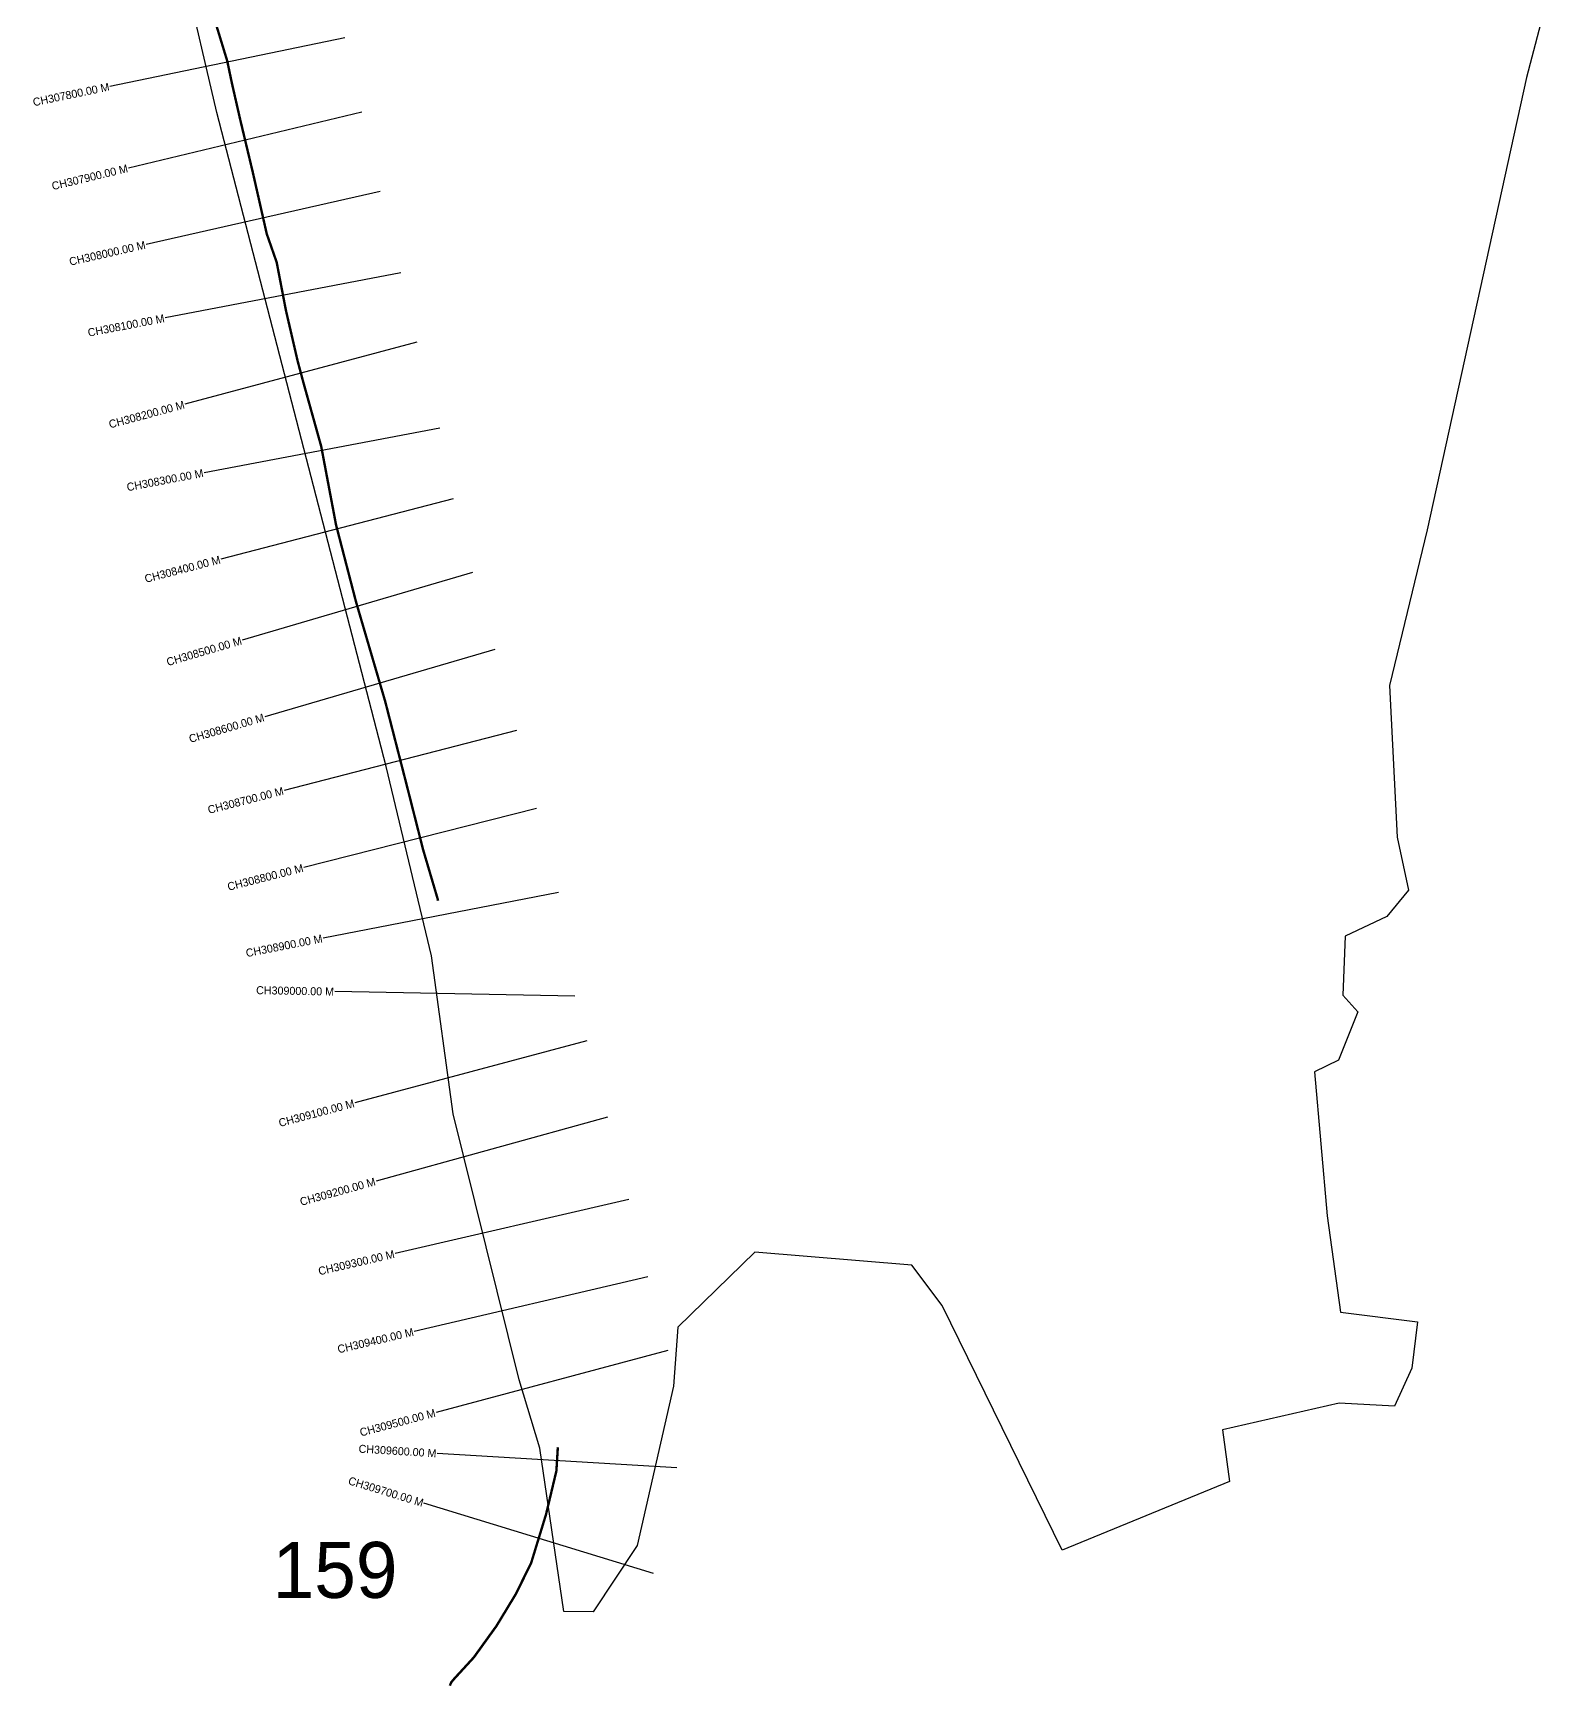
# Model space of a CAD drawing. Header units: metres. Extents: x 285983 to 288477, y 2008728 to 2013262.
# Drawn here: x 286568 to 288477, y 2008728 to 2010796 of the extents above; entities that cross this region are included whole.
import ezdxf
from ezdxf.enums import TextEntityAlignment as Align

# ---------------------------------------------------------------- set-up
doc = ezdxf.new("R2010")
doc.units = ezdxf.units.M
for name, color, linetype in [('CS', 134, 'Continuous'), ('CSMark', 6, 'Continuous'), ('NATURALLY PROTECTED', 3, 'Continuous'), ('village', 3, 'Continuous')]:
    doc.layers.add(name, color=color, linetype=linetype)

msp = doc.modelspace()

# ---------------------------------------------------------------- linework, layer by layer
at = {"layer": 'CS'}
for p, q in [((286957.8, 2010789.8), (286664, 2010728.9)), ((286978.8, 2010696.8), (286687, 2010626.9)), ((287001.8, 2010597.5), (286709.2, 2010531.3)), ((287027.6, 2010496.1), (286733, 2010439.5)), ((287047.6, 2010409.1), (286757.8, 2010331.6)), ((287076.4, 2010301.8), (286781.6, 2010246)), ((287093.1, 2010213.4), (286802.8, 2010138)), ((287117.2, 2010121.2), (286829.3, 2010036.8)), ((287145.3, 2010025.2), (286857.4, 2009940.8)), ((287172.3, 2009923.8), (286881.8, 2009849)), ((287197.2, 2009826.4), (286906.4, 2009752.6)), ((287224.9, 2009721.6), (286930.4, 2009664.3)), ((287245.1, 2009591.7), (286945.1, 2009597.5)), ((287260, 2009535.8), (286970.1, 2009458.4)), ((287285.8, 2009440.5), (286996.6, 2009360.7)), ((287312.7, 2009337.8), (287020.4, 2009270)), ((287336.5, 2009240.9), (287044.3, 2009172.6)), ((287361.4, 2009148.9), (287071.6, 2009071.6)), ((287372.6, 2009002.1), (287073.1, 2009020.4)), ((287343.4, 2008870.3), (287056.5, 2008958))]:
    msp.add_line(p, q, dxfattribs=at)
at = {"layer": 'NATURALLY PROTECTED', "const_width": 3, "flags": 128}
for points in [[(286794.1, 2010814.7), (286810.6, 2010760.7), (286816.5, 2010732.6), (286826.7, 2010687.9), (286842.4, 2010622.2), (286860, 2010544.6), (286872.4, 2010509.1), (286883.9, 2010449.3), (286898.6, 2010385.7), (286905.7, 2010359.2), (286928.1, 2010278.9), (286946.6, 2010181), (286971.7, 2010084.3), (287008, 2009960.5), (287034.1, 2009859), (287055.5, 2009774.8), (287073.8, 2009712.9), (287074.1, 2009711.1)], [(287223.9, 2009028.1), (287222.1, 2008998.5), (287209.2, 2008944.3), (287190.4, 2008883), (287171.1, 2008844.1), (287147.2, 2008804.7), (287118.8, 2008765.3), (287094.2, 2008738.5), (287090.6, 2008734.2), (287088.9, 2008730)]]:
    msp.add_lwpolyline(points, dxfattribs=at)
at = {"layer": 'village', "color": 6}
msp.add_polyline3d([(288476.6, 2010899.3, 0), (288434.9, 2010740, 0), (288310.5, 2010174.5, 0), (288263.6, 2009980.1, 0), (288273.3, 2009790.7, 0), (288287.2, 2009724.4, 0), (288260.1, 2009691.6, 0), (288208, 2009667, 0), (288205.1, 2009593.1, 0), (288223.8, 2009572.3, 0), (288200, 2009511.9, 0), (288169.7, 2009497.2, 0), (288185.6, 2009317.1, 0), (288202.4, 2009196.7, 0), (288298.5, 2009184.7, 0), (288291.5, 2009126.7, 0), (288270, 2009079.3, 0), (288200.7, 2009083, 0), (288054.8, 2009049.6, 0), (288063.7, 2008985.2, 0), (287854.5, 2008899.6, 0), (287704.5, 2009205, 0), (287666.3, 2009255.7, 0), (287470, 2009271.8, 0), (287374, 2009178.2, 0), (287368.6, 2009104.5, 0), (287322.9, 2008905.4, 0), (287268.1, 2008822.4, 0), (287231.2, 2008822.7, 0), (287201.3, 2009027, 0), (287175.7, 2009112.2, 0), (287093.1, 2009444.7, 0), (287065.8, 2009642.4, 0), (287009.1, 2009878.9, 0), (286797.7, 2010696.2, 0), (286716.8, 2011043.2, 0)], dxfattribs=at)

# ---------------------------------------------------------------- texts
at = {"insert": (286867.3, 2008909.7), "char_height": 70, "attachment_point": 1}
msp.add_mtext_dynamic_manual_height_columns('159', width=95.172, gutter_width=1, heights=[0], dxfattribs=at)
at = {"layer": 'CSMark'}
for s, rotation, p in [('CH307800.00 M', 11.7118, (286663.1, 2010728.7)), ('CH307900.00 M', 13.4692, (286686.1, 2010626.7)), ('CH308000.00 M', 12.7438, (286708.2, 2010531.1)), ('CH308100.00 M', 10.8819, (286732, 2010439.3)), ('CH308200.00 M', 14.9664, (286756.9, 2010331.4)), ('CH308300.00 M', 10.7033, (286780.7, 2010245.9)), ('CH308400.00 M', 14.5655, (286801.8, 2010137.7)), ('CH308500.00 M', 16.3367, (286828.4, 2010036.5)), ('CH308600.00 M', 16.3367, (286856.5, 2009940.5)), ('CH308700.00 M', 14.4394, (286880.8, 2009848.7)), ('CH308800.00 M', 14.2509, (286905.4, 2009752.3)), ('CH308900.00 M', 11.0163, (286929.5, 2009664.1)), ('CH309000.00 M', 358.8984, (286944.1, 2009597.5)), ('CH309100.00 M', 14.9476, (286969.2, 2009458.2)), ('CH309200.00 M', 15.4196, (286995.6, 2009360.4)), ('CH309300.00 M', 13.0521, (287019.5, 2009269.8)), ('CH309400.00 M', 13.1473, (287043.4, 2009172.4)), ('CH309500.00 M', 14.9393, (287070.6, 2009071.3)), ('CH309600.00 M', 356.5087, (287072.1, 2009020.4)), ('CH309700.00 M', 343.0148, (287055.6, 2008958.3))]:
    msp.add_text(s, height=10, rotation=rotation, dxfattribs=at).set_placement(p, align=Align.MIDDLE_RIGHT)

doc.saveas('drawing.dxf')
